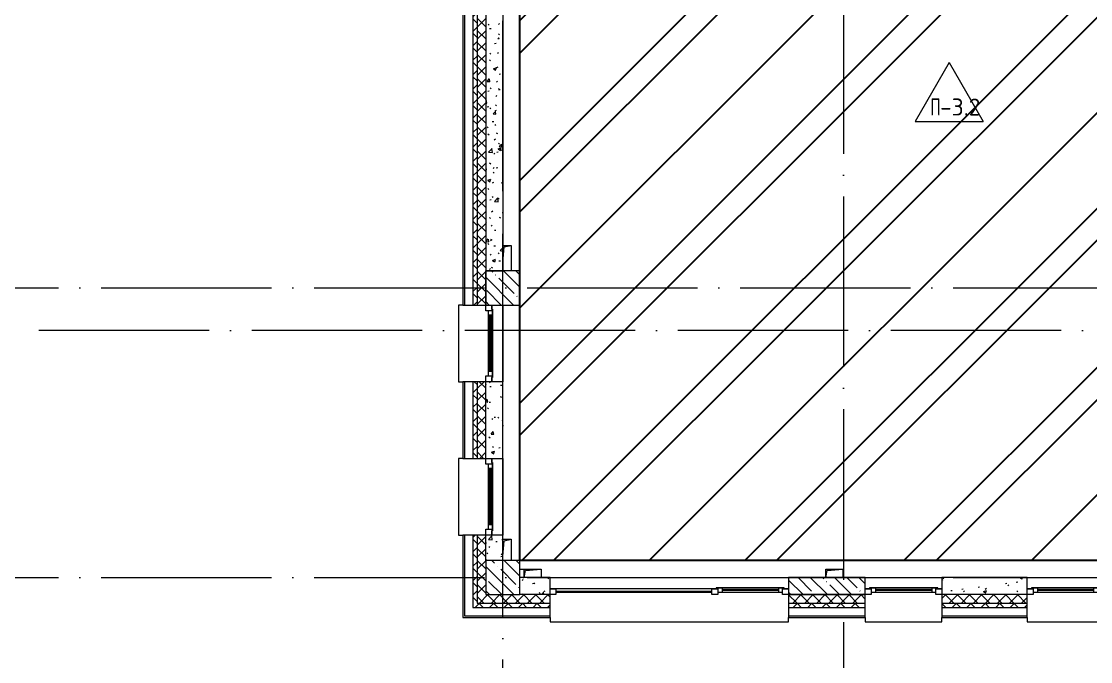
# Model space of a CAD drawing. Header units: millimetres. Extents: x -68946 to 690821, y -552984 to 293768.
# Drawn here: x 127303 to 139853, y -240317 to -232801 of the extents above; entities that cross this region are included whole.
import ezdxf

# ---------------------------------------------------------------- set-up
doc = ezdxf.new("R2010")
doc.units = ezdxf.units.MM
doc.linetypes.add('ADSK_Линия сетки', pattern=[2500, 2000, -250, 0, -250])
for name, color, linetype, lineweight in [('1.2) Стяжка 6 вып.', 30, 'Continuous', 30), ('1.3) Звуко-изол           6 вып.', 90, 'Continuous', 30), ('1.4) Стяжка 6 вып.', 30, 'Continuous', 30), ('A-DETL-GENF-OTLN', 250, 'Continuous', 5), ('A-FLOR-____-IDEN', 250, 'Continuous', 9), ('A-FLOR-____-OTLN', 250, 'Continuous', 9), ('A-GLAZ-____-MCUT', 250, 'Continuous', 9), ('A-GLAZ-____-OTLN', 250, 'Continuous', 5), ('A-WALL-____-MCUT', 250, 'Continuous', 13), ('A-WALL-____-PATT', 250, 'Continuous', 13), ('A-WALL-FNSH-MCUT', 250, 'Continuous', 13), ('I-WALL-____-OTLN', 250, 'Continuous', 9), ('S-COLS-____-MCUT', 250, 'Continuous', 25), ('S-COLS-____-OTLN', 250, 'Continuous', 9), ('S-GRID-____-OTLN', 250, 'Continuous', 9)]:
    doc.layers.add(name, color=color, linetype=linetype, lineweight=lineweight)
doc.styles.add('ISOCPEUR_2', font='isocpeur.ttf', dxfattribs={"height": 160})
pattern_1 = [(135, (28052.9, -258555.93), (-84.85281, -84.85281), []), (225, (28052.9, -258555.93), (84.85281, -84.85281), [])]
pattern_2 = [(45, (28052.91, -258555.93), (-70.71068, 70.71068), []), (135, (28052.91, -258555.93), (-70.71068, -70.71068), [])]
pattern_3 = [(135, (28052.9, -258555.93), (-142.5612, -142.5612), []), (135, (28195.47, -258555.93), (-142.5612, -142.5612), [252.016, -50.403, 3.353, -47.05])]
pattern_4 = [(50, (28052.9, -258555.93), (364.3679, -31.8783), [38.1, -419.1]), (355, (28052.9, -258555.93), (-70.4859, 382.1133), [30.48, -335.28]), (100.451, (28083.27, -258558.6), (293.885, 350.2334), [32.38, -356.18]), (46.184, (28052.9, -258454.33), (542.1585, -84.0858), [57.15, -628.65]), (96.636, (28098.1, -258461.34), (474.805, 494.8554), [48.57, -534.27]), (351.184, (28052.9, -258454.33), (474.8102, 494.85), [45.72, -502.92]), (21, (28103.7, -258479.73), (303.2285, -204.5305), [38.1, -419.1]), (326, (28103.7, -258479.73), (123.6039, 368.376), [30.48, -335.28]), (71.451, (28128.97, -258496.77), (426.8341, 163.8427), [32.38, -356.18]), (37.5, (28052.9, -258555.93), (6.17665, 169.11015), [16.764, -314.452, 16.764, -323.596, -336.55]), (37.5, (28052.9, -258555.93), (6.17665, 169.11015), [-671.576, 16.764, -319.786]), (7.5, (28052.9, -258555.93), (133.63888, 200.3615), [16.764, -177.292, 16.764, -306.832, -128.27]), (7.5, (28052.9, -258555.93), (133.63888, 200.3615), [-517.652, 16.764, -111.506]), (327.5, (27939.62, -258555.93), (271.18182, -11.45836), [16.764, -110.236, 16.764, -379.476, -525.78]), (327.5, (27939.62, -258555.93), (271.18182, -11.45836), [-523.24, 16.764, -509.016]), (317.5, (27888.82, -258555.93), (296.2585, 50.85285), [16.764, -148.336, 16.764, -246.38, -373.38]), (317.5, (27888.82, -258555.93), (296.2585, 50.85285), [-428.244, 16.764, -356.616])]

# ---------------------------------------------------------------- blocks, each defined once
blk = doc.blocks.new('Окно_СКБ_2Ст1 - Окно_СКБ_2Ст_2800_ОК11Л-29018704-АР1_Маркировочный план 3 этажа секция 2_3')
at = {"layer": 'A-GLAZ-____-MCUT'}
for p, q in [((-1400, -195), (-1400, -125)), ((-1400, -125), (-1330, -125)), ((-1330, -125), (-1330, -195)), ((-570, -195), (-570, -125)), ((-570, -125), (-500, -125)), ((-500, -125), (-500, -195)), ((1330, -195), (1330, -125)), ((1330, -125), (1400, -125)), ((1400, -125), (1400, -195)), ((-1330, -195), (-1400, -195)), ((-1330, -195), (-1350, -195)), ((-1350, -195), (-1350, -205)), ((-1350, -205), (-550, -205)), ((-550, -205), (-1350, -205)), ((-570, -155), (-1330, -155)), ((-1330, -155), (-1330, -195)), ((-1280, -205), (-1280, -155)), ((-620, -205), (-620, -155)), ((-570, -195), (-570, -155)), ((-500, -195), (-570, -195)), ((-550, -195), (-570, -195)), ((-550, -205), (-550, -195)), ((1400, -195), (1330, -195))]:
    blk.add_line(p, q, dxfattribs=at)
at = {"layer": 'A-GLAZ-____-MCUT', "lineweight": 5}
for p, q in [((-1280, -175), (-620, -175)), ((-620, -185), (-1280, -185)), ((1330, -155), (-500, -155)), ((1330, -165), (-500, -165))]:
    blk.add_line(p, q, dxfattribs=at)
at = {"layer": 'A-GLAZ-____-OTLN'}
for p, q in [((-1400, -195), (-1350, -195)), ((-550, -195), (1400, -195))]:
    blk.add_line(p, q, dxfattribs=at)
blk = doc.blocks.new('Окно_СКБ_1Ст1 - 120_Окно_СКБ_1Ст_900_ОК6Л-29019246-АР1_Маркировочный план 3 этажа секция 2_3')
at = {"layer": 'A-GLAZ-____-MCUT'}
for p, q in [((-450, -195), (-450, -125)), ((-450, -125), (-380, -125)), ((-380, -125), (-380, -195)), ((380, -195), (380, -125)), ((380, -125), (450, -125)), ((450, -125), (450, -195)), ((-380, -195), (-450, -195)), ((-380, -195), (-400, -195)), ((-400, -195), (-400, -205)), ((-400, -205), (400, -205)), ((400, -205), (-400, -205)), ((380, -155), (-380, -155)), ((-380, -155), (-380, -195)), ((-330, -205), (-330, -155)), ((330, -205), (330, -155)), ((380, -195), (380, -155)), ((450, -195), (380, -195)), ((400, -195), (380, -195)), ((400, -205), (400, -195))]:
    blk.add_line(p, q, dxfattribs=at)
at = {"layer": 'A-GLAZ-____-MCUT', "lineweight": 5}
for p, q in [((-330, -175), (330, -175)), ((330, -185), (-330, -185))]:
    blk.add_line(p, q, dxfattribs=at)
at = {"layer": 'A-GLAZ-____-OTLN'}
for p, q in [((-450, -195), (-400, -195)), ((400, -195), (450, -195))]:
    blk.add_line(p, q, dxfattribs=at)
blk = doc.blocks.new('Окно_СКБ_1Ст1 - 120_Окно_СКБ_1Ст_900_ОК3л-29018696-АР1_Маркировочный план 3 этажа секция 2_3')
at = {"layer": 'A-GLAZ-____-MCUT'}
for p, q in [((-450, -195), (-450, -125)), ((-450, -125), (-380, -125)), ((-380, -125), (-380, -195)), ((380, -195), (380, -125)), ((380, -125), (450, -125)), ((450, -125), (450, -195)), ((-380, -195), (-450, -195)), ((-380, -195), (-400, -195)), ((-400, -195), (-400, -205)), ((-400, -205), (400, -205)), ((400, -205), (-400, -205)), ((380, -155), (-380, -155)), ((-380, -155), (-380, -195)), ((-330, -205), (-330, -155)), ((330, -205), (330, -155)), ((380, -195), (380, -155)), ((450, -195), (380, -195)), ((400, -195), (380, -195)), ((400, -205), (400, -195))]:
    blk.add_line(p, q, dxfattribs=at)
at = {"layer": 'A-GLAZ-____-MCUT', "lineweight": 5}
for p, q in [((-330, -175), (330, -175)), ((330, -185), (-330, -185))]:
    blk.add_line(p, q, dxfattribs=at)
at = {"layer": 'A-GLAZ-____-OTLN'}
for p, q in [((-450, -195), (-400, -195)), ((400, -195), (450, -195))]:
    blk.add_line(p, q, dxfattribs=at)
blk = doc.blocks.new('WNW_Отлив1 - Отлив_металлический 2-28596055-АР1_Маркировочный план 3 этажа секция 2_3')
at = {"layer": 'A-GLAZ-____-OTLN'}
for p, q in [((450, 320), (-450, 320)), ((-450, 320), (-450, 270)), ((450, 270), (450, 320))]:
    blk.add_line(p, q, dxfattribs=at)
blk = doc.blocks.new('WNW_Отлив1 - Отлив_металлический 2-28596384-АР1_Маркировочный план 3 этажа секция 2_3')
at = {"layer": 'A-GLAZ-____-OTLN'}
for p, q in [((1400, 320), (-1400, 320)), ((-1400, 320), (-1400, 270)), ((1400, 270), (1400, 320))]:
    blk.add_line(p, q, dxfattribs=at)
blk = doc.blocks.new('BSC_Колонна _Прямоугольная - 400x400-V138-АР1_Маркировочный план 3 этажа секция 2_3')
at = {"layer": 'S-COLS-____-OTLN', "lineweight": 5}
h = blk.add_hatch(dxfattribs=at)
h.set_pattern_fill('FP_114', color=256, style=0, pattern_type=2)
h.set_pattern_definition([(135, (-104900, -19225), (-142.56192, -142.56192), []), (135, (-104757.44, -19225), (-142.56192, -142.56192), [252.016, -50.403, 3.353, -47.05])])
h.paths.add_polyline_path([(0, -200), (200, -200), (200, 200), (-200, 200), (-200, -200)])
at = {"layer": 'S-COLS-____-MCUT', "lineweight": 5}
for p, q in [((200, 200), (-200, 200)), ((-200, 200), (-200, -200)), ((200, -200), (200, 200)), ((-200, -200), (200, -200))]:
    blk.add_line(p, q, dxfattribs=at)
blk = doc.blocks.new('_Wn_-As_OpeningMEP_floor__Rectangular - _Wn_-As_OpeningMEP_floor__Rectangular-39137523-АР1_Маркировочный план 3 этажа секция 2_3')
at = {"layer": 'A-DETL-GENF-OTLN', "lineweight": 5}
for p, q in [((-50, -50), (-32, 132)), ((-32, 132), (50, 150))]:
    blk.add_line(p, q, dxfattribs=at)
blk = doc.blocks.new('_Wn_-As_OpeningMEP_floor__Rectangular - _Wn_-As_OpeningMEP_floor__Rectangular-V149-АР1_Маркировочный план 3 этажа секция 2_3')
at = {"layer": 'A-DETL-GENF-OTLN', "lineweight": 5}
for p, q in [((-50, -50), (-32, 132)), ((-32, 132), (50, 150))]:
    blk.add_line(p, q, dxfattribs=at)
blk = doc.blocks.new('_Wn_-As_OpeningMEP_floor__Rectangular - _Wn_-As_OpeningMEP_floor__Rectangular-V148-АР1_Маркировочный план 3 этажа секция 2_3')
at = {"layer": 'A-DETL-GENF-OTLN', "lineweight": 5}
for p, q in [((-100, 0), (-82, 82)), ((-82, 82), (100, 100))]:
    blk.add_line(p, q, dxfattribs=at)
blk = doc.blocks.new('AAR_СКБ_Марка_Перекрытия - Марка пола-17325028-АР1_Маркировочный план 3 этажа секция 2_3')
at = {"layer": 'A-FLOR-____-IDEN'}
for p, q in [((0, 6.93), (-4, 0)), ((0, 6.93), (4, 0)), ((-4, 0), (4, 0))]:
    blk.add_line(p, q, dxfattribs=at)

msp = doc.modelspace()

# ---------------------------------------------------------------- hatches: boundary and pattern name
at = {"layer": '1.2) Стяжка 6 вып.', "lineweight": 30}
h = msp.add_hatch(dxfattribs=at)
h.set_pattern_fill('ANSI31', color=256, scale=333)
h.paths.add_polyline_path([(141452.9057, -239130.9286), (133152.9057, -239130.9286), (133152.9057, -222980.9286), (141452.9057, -222980.9286)])
at = {"layer": '1.3) Звуко-изол           6 вып.', "lineweight": 30}
h = msp.add_hatch(dxfattribs=at)
h.set_pattern_fill('ANSI31', color=256, scale=500)
h.paths.add_polyline_path([(141452.9057, -239130.9286), (133152.9057, -239130.9286), (133152.9057, -222980.9286), (141452.9057, -222980.9286)])
at = {"layer": '1.4) Стяжка 6 вып.', "lineweight": 30}
h = msp.add_hatch(dxfattribs=at)
h.set_pattern_fill('ANSI32', color=256, scale=333)
h.paths.add_polyline_path([(141452.9057, -239130.9286), (133152.9057, -239130.9286), (133152.9057, -222980.9286), (141452.9057, -222980.9286)])
at = {"layer": 'A-WALL-____-PATT', "lineweight": 15}
h = msp.add_hatch(dxfattribs=at)
h.set_pattern_fill('FP_49', color=256, style=0, pattern_type=2)
h.set_pattern_definition(pattern_2)
h.paths.add_polyline_path([(132652.9063, -239530.9286), (132752.9057, -239530.9136), (132752.9063, -238830.9286), (132652.9063, -238830.9286), (132652.9063, -239527.8881)])
h.paths.add_polyline_path([(132690.5692, -237930.9286), (132752.9063, -237930.9286), (132752.9063, -237030.9286), (132652.9063, -237030.9286), (132652.9063, -237930.9286)])
h.paths.add_polyline_path([(132652.9063, -236130.9286), (132752.9057, -236130.9286), (132752.8838, -232330.8914), (132652.9063, -232430.8689), (132652.9063, -235430.8689)])
h = msp.add_hatch(dxfattribs=at)
h.set_pattern_fill('FP_124', color=256, style=0, pattern_type=2)
h.set_pattern_definition(pattern_4)
h.paths.add_polyline_path([(132952.9063, -235430.8689), (132952.9051, -232330.8689), (132752.9063, -232330.8982), (132752.9063, -235430.8689), (132866.7964, -235430.8689)])
h = msp.add_hatch(dxfattribs=at)
h.set_pattern_fill('FP_48', color=256, style=0, pattern_type=2)
h.set_pattern_definition(pattern_1)
h.paths.add_polyline_path([(132652.9063, -239630.9286), (132652.9063, -238830.9286), (132602.9063, -238830.9286), (132602.9063, -239630.9286)])
h.paths.add_polyline_path([(132652.9063, -237930.9286), (132652.9063, -237030.9286), (132602.9063, -237030.9286), (132602.9063, -237930.9286)])
h.paths.add_polyline_path([(132652.9063, -236130.9286), (132652.9063, -232430.8689), (132602.9063, -232480.8689), (132602.9063, -236130.9286), (132620.4399, -236130.9286)])
h = msp.add_hatch(dxfattribs=at)
h.set_pattern_fill('FP_124', color=256, style=0, pattern_type=2)
h.set_pattern_definition(pattern_4)
h.paths.add_polyline_path([(132764.0174, -239130.9286), (132952.9063, -239130.9286), (132952.9063, -238830.9286), (132752.9063, -238830.9286), (132752.9063, -239130.9286)])
h.paths.add_polyline_path([(132952.9063, -237930.9286), (132952.9063, -237030.9286), (132752.9063, -237030.9286), (132752.9063, -237930.9286), (132797.3506, -237930.9286)])
h.paths.add_polyline_path([(132858.4614, -235730.9286), (132952.9063, -235730.9286), (132952.9063, -235430.8689), (132752.9063, -235430.8689), (132752.9063, -235730.9286), (132762.9083, -235730.9286)])
h = msp.add_hatch(dxfattribs=at)
h.set_pattern_fill('FP_124', color=256, style=0, pattern_type=2)
h.set_pattern_definition(pattern_4)
h.paths.add_polyline_path([(133152.9063, -239530.9286), (133507.9057, -239530.9286), (133507.9057, -239330.9286), (133152.9063, -239330.9883), (133152.9063, -239511.8377)])
h = msp.add_hatch(dxfattribs=at)
h.set_pattern_fill('FP_19', color=256, style=0, pattern_type=2)
h.set_pattern_definition(pattern_3)
h.paths.add_polyline_path([(136344.6209, -239530.9883), (137207.9057, -239530.9286), (137207.9057, -239330.9883), (136307.8838, -239330.9883), (136307.9057, -239530.9883)])
h = msp.add_hatch(dxfattribs=at)
h.set_pattern_fill('FP_19', color=256, style=0, pattern_type=2)
h.set_pattern_definition(pattern_3)
h.paths.add_polyline_path([(137207.9057, -239330.9883), (137207.9057, -239330.9286), (137020.4224, -239330.9883)])
h = msp.add_hatch(dxfattribs=at)
h.set_pattern_fill('FP_124', color=256, style=0, pattern_type=2)
h.set_pattern_definition(pattern_4)
h.paths.add_polyline_path([(139107.9057, -239530.9286), (139107.9057, -239330.9286), (138107.9057, -239330.9883), (138107.9057, -239530.9286), (139047.8269, -239530.9286)])
h.paths.add_polyline_path([(141152.9057, -239530.9286), (141452.9057, -239530.9286), (141452.9057, -239330.9286), (140007.9057, -239330.9286), (140007.9057, -239530.9286), (140399.4299, -239530.9286)])
h.paths.add_polyline_path([(141852.9057, -239530.9286), (141902.8838, -239530.7685), (141902.8838, -239330.9286), (141852.9057, -239330.9286), (141852.9057, -239528.9122)])
h = msp.add_hatch(dxfattribs=at)
h.set_pattern_fill('FP_49', color=256, style=0, pattern_type=2)
h.set_pattern_definition(pattern_2)
h.paths.add_polyline_path([(141632.9063, -239630.9286), (141802.9063, -239630.9286), (141802.9063, -239534.9286), (141632.9063, -239534.9286), (141632.9063, -239530.9286), (140007.9057, -239530.9286), (140007.9057, -239630.9286)])
h.paths.add_polyline_path([(138107.9057, -239630.9286), (139107.9057, -239630.9286), (139107.9057, -239530.9286), (138107.9057, -239530.9286), (138107.9057, -239592.8109)])
h.paths.add_polyline_path([(137207.9057, -239630.9286), (137207.3687, -239530.9883), (136307.9057, -239530.9883), (136307.9057, -239630.9286)])
h.paths.add_polyline_path([(133507.9057, -239630.9286), (133507.9057, -239530.9286), (132652.9063, -239530.9292), (132652.9063, -239630.9286)])
h = msp.add_hatch(dxfattribs=at)
h.set_pattern_fill('FP_48', color=256, style=0, pattern_type=2)
h.set_pattern_definition(pattern_1)
h.paths.add_polyline_path([(141652.9063, -239680.9286), (141752.9063, -239680.9286), (141752.9063, -239630.9286), (140007.9057, -239630.9286), (140007.9057, -239680.9286), (141632.9063, -239680.9286)])
h.paths.add_polyline_path([(137207.9057, -239680.9286), (137207.9057, -239630.9286), (136307.9057, -239630.9286), (136307.9057, -239680.9286)])
h.paths.add_polyline_path([(138107.9057, -239680.9286), (139107.9057, -239680.9286), (139107.9057, -239630.9286), (138107.9057, -239630.9286)])
h.paths.add_polyline_path([(132602.9063, -239680.9286), (133507.9057, -239680.9286), (133507.9057, -239630.9286), (132602.9063, -239630.9286)])
at = {"layer": 'S-COLS-____-OTLN', "lineweight": 5}
h = msp.add_hatch(dxfattribs=at)
h.set_pattern_fill('FP_19', color=256, style=0, pattern_type=2)
h.set_pattern_definition(pattern_3)
h.paths.add_polyline_path([(133101.6871, -236130.9286), (133152.9057, -236130.9286), (133152.9057, -235730.9286), (132752.9063, -235730.9286), (132752.9063, -236130.9286), (133090.588, -236130.9286)])

# ---------------------------------------------------------------- linework, layer by layer
at = {"layer": '1.2) Стяжка 6 вып.', "lineweight": 30}
msp.add_lwpolyline([(141452.9057, -239130.9286), (133152.9057, -239130.9286), (133152.9057, -222980.9286), (141452.9057, -222980.9286)], close=True, dxfattribs=at)
at = {"layer": 'A-FLOR-____-OTLN', "lineweight": 5}
for p, q in [((132952.9063, -235430.9286), (133053.4597, -235430.9286)), ((133053.4597, -235430.9286), (133053.4597, -235730.9286)), ((132952.9063, -238880.9286), (133052.9057, -238880.9286)), ((133052.9057, -238880.9286), (133052.9057, -239130.9286)), ((133152.9057, -239230.928), (133402.9063, -239230.928)), ((133202.9063, -239330.9286), (133202.9063, -239230.9286)), ((133402.9063, -239230.928), (133402.9063, -239330.9286)), ((136743.3946, -239330.9286), (136743.3946, -239230.928)), ((136743.3946, -239230.928), (136943.3946, -239230.928)), ((136943.3946, -239230.928), (136943.3946, -239330.9286))]:
    msp.add_line(p, q, dxfattribs=at)
at = {"layer": 'A-WALL-____-MCUT', "color": 7, "lineweight": 15}
for p, q in [((132752.9063, -232330.8689), (132752.9063, -235730.9286)), ((132952.9063, -232330.8689), (132952.9063, -235730.9286)), ((132602.9063, -232480.8689), (132602.9063, -236130.9286)), ((132652.9063, -232430.8689), (132652.9063, -236130.9286)), ((132602.9063, -236130.9286), (132652.9063, -236130.9286)), ((132652.9063, -237030.9286), (132602.9063, -237030.9286)), ((132602.9063, -237030.9286), (132602.9063, -237930.9286)), ((132652.9063, -237030.9286), (132652.9063, -237930.9286)), ((132752.9063, -237930.9286), (132752.9063, -237030.9286)), ((132952.9063, -237030.9286), (132752.9063, -237030.9286)), ((132952.9063, -237930.9286), (132952.9063, -237030.9286)), ((132602.9063, -237930.9286), (132652.9063, -237930.9286)), ((132752.9063, -237930.9286), (132952.9063, -237930.9286)), ((132652.9063, -238830.9286), (132602.9063, -238830.9286)), ((132602.9063, -238830.9286), (132602.9063, -239680.9286)), ((132652.9063, -238830.9286), (132652.9063, -239630.9286)), ((132752.9063, -239130.9286), (132752.9063, -238830.9286)), ((132952.9063, -238830.9286), (132752.9063, -238830.9286)), ((132952.9063, -239130.9286), (132952.9063, -238830.9286)), ((133507.9057, -239330.9286), (133152.9063, -239330.9286)), ((133507.9057, -239530.9286), (133507.9057, -239330.9286)), ((139107.9057, -239330.9286), (138107.9057, -239330.9286)), ((138107.9057, -239330.9286), (138107.9057, -239530.9286)), ((139107.9057, -239530.9286), (139107.9057, -239330.9286)), ((133507.9057, -239530.9286), (133152.9063, -239530.9286)), ((139107.9057, -239530.9286), (138107.9057, -239530.9286)), ((132602.9063, -239680.9286), (133507.9057, -239680.9286)), ((132652.9063, -239630.9286), (133507.9057, -239630.9286)), ((133507.9057, -239680.9286), (133507.9057, -239630.9286)), ((136307.9057, -239630.9286), (136307.9057, -239680.9286)), ((136307.9057, -239630.9286), (137207.9057, -239630.9286)), ((136307.9057, -239680.9286), (137207.9057, -239680.9286)), ((137207.9057, -239680.9286), (137207.9057, -239630.9286)), ((138107.9057, -239630.9286), (138107.9057, -239680.9286)), ((138107.9057, -239630.9286), (139107.9057, -239630.9286)), ((138107.9057, -239680.9286), (139107.9057, -239680.9286)), ((139107.9057, -239680.9286), (139107.9057, -239630.9286))]:
    msp.add_line(p, q, dxfattribs=at)
at = {"layer": 'A-WALL-____-MCUT', "lineweight": 15}
for p, q in [((132502.9063, -232580.8689), (132502.9063, -236130.9286)), ((132752.9063, -235730.9286), (132952.9063, -235730.9286)), ((132502.9063, -237030.9286), (132502.9063, -237930.9286)), ((132502.9063, -238830.9286), (132502.9063, -239780.9286)), ((132502.9063, -239780.9286), (133507.9057, -239780.9286)), ((136307.9057, -239780.9286), (137207.9057, -239780.9286)), ((138107.9057, -239780.9286), (139107.9057, -239780.9286))]:
    msp.add_line(p, q, dxfattribs=at)
at = {"layer": 'A-WALL-____-MCUT', "color": 10, "lineweight": 15}
for p, q in [((132752.9063, -236130.9286), (132752.9063, -235730.9286)), ((132502.9063, -236130.9286), (132602.9063, -236130.9286)), ((132652.9063, -236130.9286), (132752.9063, -236130.9286)), ((132602.9063, -237030.9286), (132502.9063, -237030.9286)), ((132752.9063, -237030.9286), (132652.9063, -237030.9286)), ((132502.9063, -237930.9286), (132602.9063, -237930.9286)), ((132652.9063, -237930.9286), (132752.9063, -237930.9286)), ((132602.9063, -238830.9286), (132502.9063, -238830.9286)), ((132752.9063, -238830.9286), (132652.9063, -238830.9286)), ((133507.9057, -239630.9286), (133507.9057, -239530.9286)), ((137207.9057, -239530.9286), (136307.9057, -239530.9286)), ((136307.9057, -239530.9286), (136307.9057, -239630.9286)), ((137207.9057, -239630.9286), (137207.9057, -239530.9286)), ((138107.9057, -239530.9286), (138107.9057, -239630.9286)), ((139107.9057, -239630.9286), (139107.9057, -239530.9286)), ((133507.9057, -239780.9286), (133507.9057, -239680.9286)), ((136307.9057, -239680.9286), (136307.9057, -239780.9286)), ((137207.9057, -239780.9286), (137207.9057, -239680.9286)), ((138107.9057, -239680.9286), (138107.9057, -239780.9286)), ((139107.9057, -239780.9286), (139107.9057, -239680.9286))]:
    msp.add_line(p, q, dxfattribs=at)
at = {"layer": 'A-WALL-____-MCUT', "color": 250, "lineweight": 15}
for p, q in [((137207.9057, -239330.9883), (136307.8838, -239330.9883)), ((136307.8838, -239330.9883), (136307.8838, -239530.9883)), ((137207.9057, -239330.9286), (136307.9057, -239330.9286)), ((136307.9057, -239330.9286), (136307.9057, -239530.9286)), ((137207.9057, -239530.9883), (137207.9057, -239330.9286)), ((136307.8838, -239530.9883), (137207.9057, -239530.9883)), ((136307.9057, -239530.9286), (137207.9057, -239530.9286))]:
    msp.add_line(p, q, dxfattribs=at)
at = {"layer": 'A-WALL-FNSH-MCUT', "lineweight": 15}
for p, q in [((132482.9063, -232600.8689), (132482.9063, -236130.9286)), ((132482.9063, -236130.9286), (132502.9063, -236130.9286)), ((132502.9063, -237030.9286), (132482.9063, -237030.9286)), ((132482.9063, -237030.9286), (132482.9063, -237930.9286)), ((132482.9063, -237930.9286), (132502.9063, -237930.9286)), ((132502.9063, -238830.9286), (132482.9063, -238830.9286)), ((132482.9063, -238830.9286), (132482.9063, -239800.9286)), ((132482.9063, -239800.9286), (133507.9057, -239800.9286)), ((133507.9057, -239800.9286), (133507.9057, -239780.9286)), ((136307.9057, -239780.9286), (136307.9057, -239800.9286)), ((136307.9057, -239800.9286), (137207.9057, -239800.9286)), ((137207.9057, -239800.9286), (137207.9057, -239780.9286)), ((138107.9057, -239780.9286), (138107.9057, -239800.9286)), ((138107.9057, -239800.9286), (139107.9057, -239800.9286)), ((139107.9057, -239800.9286), (139107.9057, -239780.9286))]:
    msp.add_line(p, q, dxfattribs=at)
at = {"layer": 'I-WALL-____-OTLN', "lineweight": 15}
for p, q in [((132952.9063, -236130.9286), (132952.9063, -237030.9286)), ((132952.9063, -237930.9286), (132952.9063, -238830.9286)), ((133507.9057, -239330.9286), (136307.9057, -239330.9286)), ((137207.9057, -239330.9286), (138107.9057, -239330.9286)), ((139107.9057, -239330.9286), (140007.9057, -239330.9286))]:
    msp.add_line(p, q, dxfattribs=at)
at = {"layer": 'S-COLS-____-MCUT', "lineweight": 5}
for p, q in [((132752.9057, -235730.9286), (132752.9057, -236130.9286)), ((133152.9057, -235730.9286), (132952.9063, -235730.9286)), ((133152.9057, -236130.9286), (133152.9057, -235730.9286)), ((132752.9057, -236130.9286), (133152.9057, -236130.9286))]:
    msp.add_line(p, q, dxfattribs=at)
at = {"layer": 'S-COLS-____-OTLN', "lineweight": 5}
msp.add_line((132952.9063, -235730.9286), (132752.9057, -235730.9286), dxfattribs=at)
at = {"layer": 'S-GRID-____-OTLN', "linetype": 'ADSK_Линия сетки'}
for p, q in [((132952.9057, -262294.7685), (132952.9057, -197353.9241)), ((136952.9057, -197353.9241), (136952.9057, -262294.7685)), ((93236.8325, -235930.9286), (181748.3453, -235930.9286)), ((184510.8783, -236430.9286), (127372.9057, -236430.9286)), ((93236.8325, -239330.9286), (181888.5828, -239330.9286))]:
    msp.add_line(p, q, dxfattribs=at)

# ---------------------------------------------------------------- block references
at = {"layer": 'A-FLOR-____-IDEN', "xscale": 99.99999999999993, "yscale": 99.99999999999993, "zscale": 99.99999999999993}
msp.add_blockref('AAR_СКБ_Марка_Перекрытия - Марка пола-17325028-АР1_Маркировочный план 3 этажа секция 2_3', (138191.9744, -233978.0057), dxfattribs=at)
at = {"layer": 'A-GLAZ-____-OTLN'}
for name, p in [('_Wn_-As_OpeningMEP_floor__Rectangular - _Wn_-As_OpeningMEP_floor__Rectangular-V149-АР1_Маркировочный план 3 этажа секция 2_3', (133003.4488, -235580.9286)), ('_Wn_-As_OpeningMEP_floor__Rectangular - _Wn_-As_OpeningMEP_floor__Rectangular-39137523-АР1_Маркировочный план 3 этажа секция 2_3', (133002.8948, -239030.9286)), ('_Wn_-As_OpeningMEP_floor__Rectangular - _Wn_-As_OpeningMEP_floor__Rectangular-V148-АР1_Маркировочный план 3 этажа секция 2_3', (133302.9063, -239330.9286)), ('_Wn_-As_OpeningMEP_floor__Rectangular - _Wn_-As_OpeningMEP_floor__Rectangular-V148-АР1_Маркировочный план 3 этажа секция 2_3', (136843.3946, -239330.9286))]:
    msp.add_blockref(name, p, dxfattribs=at)
for name, p, rotation in [('WNW_Отлив1 - Отлив_металлический 2-28596055-АР1_Маркировочный план 3 этажа секция 2_3', (132752.9063, -236580.9286), 89.99999999999986), ('Окно_СКБ_1Ст1 - 120_Окно_СКБ_1Ст_900_ОК6Л-29019246-АР1_Маркировочный план 3 этажа секция 2_3', (132627.9063, -236580.9286), 89.99999999999986), ('WNW_Отлив1 - Отлив_металлический 2-28596055-АР1_Маркировочный план 3 этажа секция 2_3', (132752.9063, -238380.9286), 89.99999999999986), ('Окно_СКБ_1Ст1 - 120_Окно_СКБ_1Ст_900_ОК3л-29018696-АР1_Маркировочный план 3 этажа секция 2_3', (132627.9063, -238380.9286), 89.99999999999986), ('Окно_СКБ_2Ст1 - Окно_СКБ_2Ст_2800_ОК11Л-29018704-АР1_Маркировочный план 3 этажа секция 2_3', (134907.9057, -239655.9286), 180), ('Окно_СКБ_1Ст1 - 120_Окно_СКБ_1Ст_900_ОК3л-29018696-АР1_Маркировочный план 3 этажа секция 2_3', (137657.9057, -239655.9286), 180), ('Окно_СКБ_1Ст1 - 120_Окно_СКБ_1Ст_900_ОК6Л-29019246-АР1_Маркировочный план 3 этажа секция 2_3', (139557.9057, -239655.9286), 180), ('WNW_Отлив1 - Отлив_металлический 2-28596384-АР1_Маркировочный план 3 этажа секция 2_3', (134907.9057, -239530.9286), 180), ('WNW_Отлив1 - Отлив_металлический 2-28596055-АР1_Маркировочный план 3 этажа секция 2_3', (137657.9057, -239530.9286), 180), ('WNW_Отлив1 - Отлив_металлический 2-28596055-АР1_Маркировочный план 3 этажа секция 2_3', (139557.9057, -239530.9286), 180)]:
    msp.add_blockref(name, p, dxfattribs=dict(at, rotation=rotation))
at = {"layer": 'S-COLS-____-OTLN', "lineweight": 5}
msp.add_blockref('BSC_Колонна _Прямоугольная - 400x400-V138-АР1_Маркировочный план 3 этажа секция 2_3', (132952.9057, -239330.9286), dxfattribs=at)

# ---------------------------------------------------------------- texts
at = {"layer": 'A-FLOR-____-IDEN', "char_height": 200, "attachment_point": 1, "style": 'ISOCPEUR_2'}
for s, insert, width in [('\\fISOCPEUR|b0|i0|c204|p34|;\\W.7;П', (137970.6395, -233706.6199), 140.295312), ('-3.2', (138086.3947, -233706.6199), 420.885937)]:
    msp.add_mtext(s, dxfattribs=dict(at, insert=insert, width=width))

doc.saveas('drawing.dxf')
